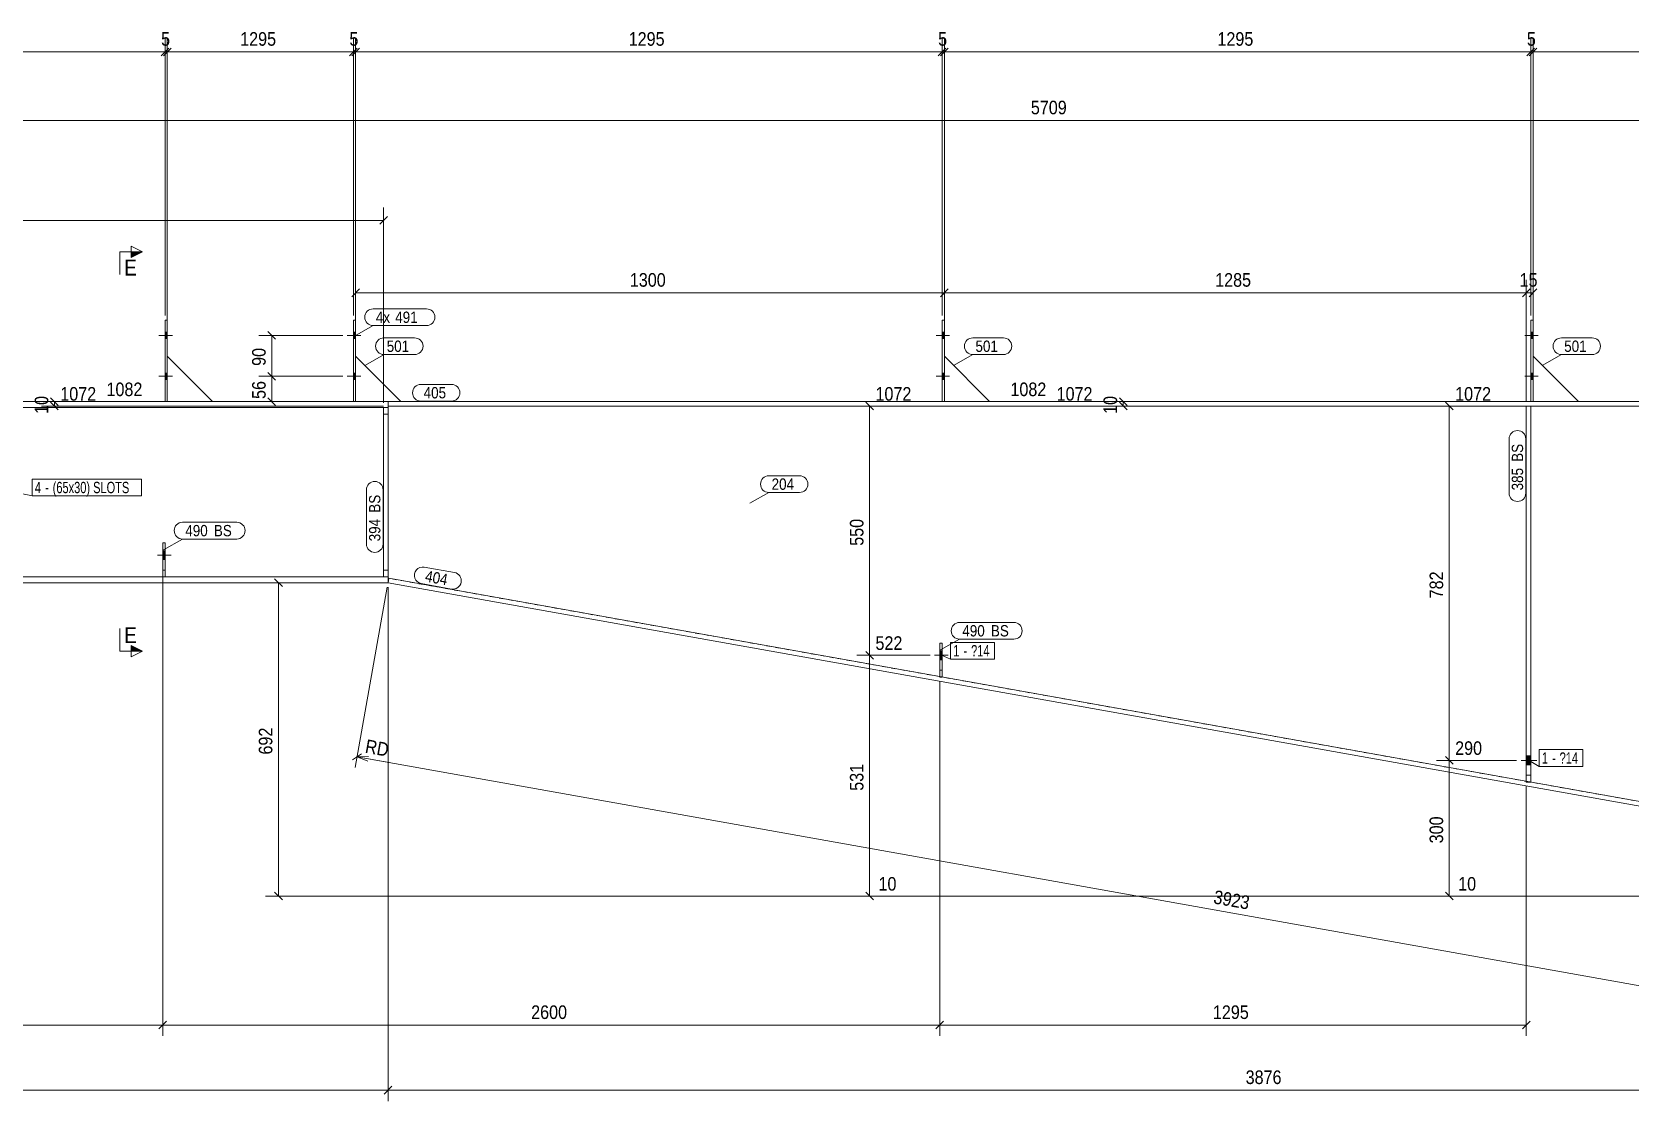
# Model space of a CAD drawing. Header units: millimetres. Extents: x 2 to 1174, y 1 to 825.
# Drawn here: x 521.1 to 874, y 250.9 to 486.9 of the extents above; entities that cross this region are included whole.
import ezdxf

# ---------------------------------------------------------------- set-up
doc = ezdxf.new("R2010")
doc.units = ezdxf.units.MM
for name, pattern in [('XKITLINE00', [0]), ('XKITLINE01', [4, 1, -1, 1, -1]), ('XKITLINE02', [4, 2, -2])]:
    doc.linetypes.add(name, pattern=pattern)
for name, color, linetype, lineweight in [('Bolt', 3, 'Continuous', 0), ('BoltMark', 7, 'Continuous', 0), ('Dimensions', 7, 'Continuous', 0), ('Part', 2, 'Continuous', 0), ('PartMark', 7, 'Continuous', 0), ('Section', 6, 'Continuous', 0)]:
    doc.layers.add(name, color=color, linetype=linetype, lineweight=lineweight)
doc.styles.add('ARIAL', font='ARIAL.TTF')
doc.styles.add('ARIAL_NARROW', font='ARIALN.TTF')

# ---------------------------------------------------------------- blocks, each defined once
blk = doc.blocks.new('*A7')
at = {"layer": 'Part', "color": 2, "linetype": 'XKITLINE00', "lineweight": 0}
for p, q in [((722.07, 351.96), (721.57, 351.96)), ((721.57, 351.96), (721.57, 344.55)), ((722.07, 351.96), (722.07, 344.46))]:
    blk.add_line(p, q, dxfattribs=at)
at = {"layer": 'Part', "color": 7, "linetype": 'XKITLINE01', "lineweight": 0}
for p, q in [((721.57, 345.96), (722.07, 345.96)), ((721.57, 344.46), (721.57, 344.55)), ((722.07, 344.46), (721.57, 344.46))]:
    blk.add_line(p, q, dxfattribs=at)
blk = doc.blocks.new('*A8')
at = {"layer": 'Part', "color": 2, "linetype": 'XKITLINE00', "lineweight": 0}
for p, q in [((549.99, 366.57), (549.99, 374.07)), ((549.99, 374.07), (550.49, 374.07)), ((550.49, 374.07), (550.49, 366.57))]:
    blk.add_line(p, q, dxfattribs=at)
at = {"layer": 'Part', "color": 7, "linetype": 'XKITLINE01', "lineweight": 0}
for p, q in [((549.99, 368.07), (550.49, 368.07)), ((550.49, 366.57), (549.99, 366.57))]:
    blk.add_line(p, q, dxfattribs=at)
blk = doc.blocks.new('*A9')
at = {"layer": 'Part', "color": 2, "linetype": 'XKITLINE00', "lineweight": 0}
for p, q in [((550.99, 423.27), (550.49, 423.27)), ((550.49, 423.27), (550.49, 405.27)), ((550.99, 405.27), (550.99, 423.27))]:
    blk.add_line(p, q, dxfattribs=at)
at = {"layer": 'Part', "color": 7, "linetype": 'XKITLINE01', "lineweight": 0}
blk.add_line((550.49, 405.27), (550.99, 405.27), dxfattribs=at)
blk = doc.blocks.new('*A10')
at = {"layer": 'Part', "color": 7, "linetype": 'XKITLINE01', "lineweight": 0}
for p, q in [((549.99, 374.07), (549.99, 366.57)), ((550.49, 374.07), (549.99, 374.07)), ((550.49, 366.57), (550.49, 374.07)), ((549.99, 368.07), (550.49, 368.07)), ((549.99, 366.57), (550.49, 366.57))]:
    blk.add_line(p, q, dxfattribs=at)
blk = doc.blocks.new('*A11')
at = {"layer": 'Part', "color": 2, "linetype": 'XKITLINE00', "lineweight": 0}
blk.add_line((560.99, 405.27), (550.99, 415.27), dxfattribs=at)
at = {"layer": 'Part', "color": 7, "linetype": 'XKITLINE01', "lineweight": 0}
for p, q in [((550.99, 415.27), (550.99, 405.27)), ((550.99, 405.27), (560.99, 405.27))]:
    blk.add_line(p, q, dxfattribs=at)
blk = doc.blocks.new('*A28')
at = {"layer": 'Part', "color": 2, "linetype": 'XKITLINE00', "lineweight": 0}
for p, q in [((852.57, 423.27), (852.07, 423.27)), ((852.07, 423.27), (852.07, 405.27)), ((852.57, 405.27), (852.57, 423.27))]:
    blk.add_line(p, q, dxfattribs=at)
at = {"layer": 'Part', "color": 7, "linetype": 'XKITLINE01', "lineweight": 0}
blk.add_line((852.07, 405.27), (852.57, 405.27), dxfattribs=at)
blk = doc.blocks.new('*A29')
at = {"layer": 'Part', "color": 7, "linetype": 'XKITLINE01', "lineweight": 0}
for p, q in [((851.07, 404.27), (851.07, 321.27)), ((852.07, 404.27), (851.07, 404.27)), ((852.07, 321.27), (852.07, 404.27)), ((851.07, 322.77), (852.07, 322.77)), ((851.07, 321.27), (852.07, 321.27))]:
    blk.add_line(p, q, dxfattribs=at)
blk = doc.blocks.new('*A30')
at = {"layer": 'Part', "color": 2, "linetype": 'XKITLINE00', "lineweight": 0}
blk.add_line((862.57, 405.27), (852.57, 415.27), dxfattribs=at)
at = {"layer": 'Part', "color": 7, "linetype": 'XKITLINE01', "lineweight": 0}
for p, q in [((852.57, 415.27), (852.57, 405.27)), ((852.57, 405.27), (862.57, 405.27))]:
    blk.add_line(p, q, dxfattribs=at)
blk = doc.blocks.new('*A31')
at = {"layer": 'Part', "color": 2, "linetype": 'XKITLINE00', "lineweight": 0}
for p, q in [((722.57, 423.27), (722.07, 423.27)), ((722.07, 423.27), (722.07, 405.27)), ((722.57, 405.27), (722.57, 423.27))]:
    blk.add_line(p, q, dxfattribs=at)
at = {"layer": 'Part', "color": 7, "linetype": 'XKITLINE01', "lineweight": 0}
blk.add_line((722.07, 405.27), (722.57, 405.27), dxfattribs=at)
blk = doc.blocks.new('*A32')
at = {"layer": 'Part', "color": 7, "linetype": 'XKITLINE01', "lineweight": 0}
for p, q in [((721.57, 351.96), (721.57, 344.46)), ((722.07, 351.96), (721.57, 351.96)), ((722.07, 344.46), (722.07, 351.96)), ((721.57, 345.96), (722.07, 345.96)), ((721.57, 344.46), (722.07, 344.46))]:
    blk.add_line(p, q, dxfattribs=at)
blk = doc.blocks.new('*A33')
at = {"layer": 'Part', "color": 2, "linetype": 'XKITLINE00', "lineweight": 0}
blk.add_line((732.57, 405.27), (722.57, 415.27), dxfattribs=at)
at = {"layer": 'Part', "color": 7, "linetype": 'XKITLINE01', "lineweight": 0}
for p, q in [((722.57, 415.27), (722.57, 405.27)), ((722.57, 405.27), (732.57, 405.27))]:
    blk.add_line(p, q, dxfattribs=at)
blk = doc.blocks.new('*A34')
at = {"layer": 'Part', "color": 2, "linetype": 'XKITLINE00', "lineweight": 0}
for p, q in [((592.57, 423.27), (592.07, 423.27)), ((592.07, 423.27), (592.07, 405.27)), ((592.57, 405.27), (592.57, 423.27))]:
    blk.add_line(p, q, dxfattribs=at)
at = {"layer": 'Part', "color": 7, "linetype": 'XKITLINE01', "lineweight": 0}
blk.add_line((592.07, 405.27), (592.57, 405.27), dxfattribs=at)
blk = doc.blocks.new('*A35')
at = {"layer": 'Part', "color": 2, "linetype": 'XKITLINE00', "lineweight": 0}
blk.add_line((602.57, 405.27), (592.57, 415.27), dxfattribs=at)
at = {"layer": 'Part', "color": 7, "linetype": 'XKITLINE01', "lineweight": 0}
for p, q in [((592.57, 415.27), (592.57, 405.27)), ((592.57, 405.27), (602.57, 405.27))]:
    blk.add_line(p, q, dxfattribs=at)
blk = doc.blocks.new('*A46')
at = {"layer": 'Part', "color": 7, "linetype": 'XKITLINE01', "lineweight": 0}
for p, q in [((599.74, 366.29), (599.74, 404.27)), ((599.74, 404.27), (998.83, 404.27)), ((987.53, 297.1), (599.92, 366.25))]:
    blk.add_line(p, q, dxfattribs=at)
at = {"layer": 'Part', "color": 2, "linetype": 'XKITLINE00', "lineweight": 0}
blk.add_line((599.92, 366.25), (599.74, 366.29), dxfattribs=at)
blk = doc.blocks.new('*A47')
at = {"layer": 'Part', "color": 2, "linetype": 'XKITLINE00', "lineweight": 0}
for p, q in [((598.74, 366.57), (598.74, 403.97)), ((599.74, 403.97), (599.74, 366.57))]:
    blk.add_line(p, q, dxfattribs=at)
at = {"layer": 'Part', "color": 7, "linetype": 'XKITLINE01', "lineweight": 0}
for p, q in [((598.74, 403.97), (599.74, 403.97)), ((598.74, 402.47), (599.74, 402.47)), ((598.74, 368.07), (599.74, 368.07)), ((598.74, 366.57), (599.74, 366.57))]:
    blk.add_line(p, q, dxfattribs=at)
blk = doc.blocks.new('*A48')
at = {"layer": 'Part', "color": 7, "linetype": 'XKITLINE01', "lineweight": 0}
for p, q in [((598.74, 403.97), (598.74, 366.57)), ((598.74, 403.97), (599.74, 403.97)), ((598.74, 402.47), (599.74, 402.47)), ((599.74, 403.97), (599.74, 366.57)), ((599.74, 368.07), (598.74, 368.07)), ((599.74, 366.57), (598.74, 366.57))]:
    blk.add_line(p, q, dxfattribs=at)
blk = doc.blocks.new('*A51')
at = {"layer": 'Part', "color": 2, "linetype": 'XKITLINE00', "lineweight": 0}
for p, q in [((599.74, 365.27), (599.92, 366.25)), ((987.35, 296.11), (599.74, 365.27)), ((599.92, 366.25), (987.53, 297.1))]:
    blk.add_line(p, q, dxfattribs=at)
blk = doc.blocks.new('*A53')
at = {"layer": 'Part', "color": 2, "linetype": 'XKITLINE00', "lineweight": 0}
for p, q in [((599.74, 405.27), (998.83, 405.27)), ((599.74, 404.27), (599.74, 405.27)), ((998.83, 404.27), (599.74, 404.27))]:
    blk.add_line(p, q, dxfattribs=at)
blk = doc.blocks.new('*A56')
at = {"layer": 'Bolt'}
blk.add_hatch(color=3, dxfattribs=at).paths.add_polyline_path([(852.07, 325.08), (851.07, 325.08), (851.07, 327.05), (852.07, 327.05)], flags=17)
at = {"layer": 'Bolt', "color": 3, "linetype": 'XKITLINE00', "lineweight": 0}
for p, q in [((853.42, 326.07), (849.92, 326.07)), ((852.07, 327.05), (851.07, 327.05)), ((852.07, 325.08), (851.07, 325.08))]:
    blk.add_line(p, q, dxfattribs=at)
blk = doc.blocks.new('*A57')
at = {"layer": 'Bolt'}
blk.add_hatch(color=3, dxfattribs=at).paths.add_polyline_path([(722.07, 348.28), (721.57, 348.28), (721.57, 350.24), (722.07, 350.24)], flags=17)
at = {"layer": 'Bolt', "color": 3, "linetype": 'XKITLINE00', "lineweight": 0}
for p, q in [((722.07, 350.24), (721.57, 350.24)), ((723.42, 349.26), (720.42, 349.26)), ((722.07, 348.28), (721.57, 348.28))]:
    blk.add_line(p, q, dxfattribs=at)
blk = doc.blocks.new('*A58')
at = {"layer": 'Bolt'}
blk.add_hatch(color=3, dxfattribs=at).paths.add_polyline_path([(550.49, 370.39), (549.99, 370.39), (549.99, 372.35), (550.49, 372.35)], flags=17)
at = {"layer": 'Bolt', "color": 3, "linetype": 'XKITLINE00', "lineweight": 0}
for p, q in [((551.84, 371.37), (548.84, 371.37)), ((550.49, 372.35), (549.99, 372.35)), ((550.49, 370.39), (549.99, 370.39))]:
    blk.add_line(p, q, dxfattribs=at)
blk = doc.blocks.new('*A59')
at = {"layer": 'Bolt'}
for points in [[(550.49, 420.57), (550.99, 420.57), (550.99, 419.17), (550.49, 419.17)], [(550.49, 420.57), (550.99, 420.57), (550.99, 419.17), (550.49, 419.17)], [(550.49, 411.57), (550.99, 411.57), (550.99, 410.17), (550.49, 410.17)], [(550.49, 411.57), (550.99, 411.57), (550.99, 410.17), (550.49, 410.17)]]:
    blk.add_hatch(color=3, dxfattribs=at).paths.add_polyline_path(points, flags=17)
at = {"layer": 'Bolt', "color": 3, "linetype": 'XKITLINE00', "lineweight": 0}
for p, q in [((550.99, 420.57), (550.49, 420.57)), ((550.99, 420.57), (550.49, 420.57)), ((552.15, 419.87), (549.15, 419.87)), ((552.15, 419.87), (549.15, 419.87)), ((550.99, 419.17), (550.49, 419.17)), ((550.99, 419.17), (550.49, 419.17)), ((552.15, 410.87), (549.15, 410.87)), ((552.15, 410.87), (549.15, 410.87)), ((550.99, 411.57), (550.49, 411.57)), ((550.99, 411.57), (550.49, 411.57)), ((550.99, 410.17), (550.49, 410.17)), ((550.99, 410.17), (550.49, 410.17))]:
    blk.add_line(p, q, dxfattribs=at)
blk = doc.blocks.new('*A60')
at = {"layer": 'Bolt', "color": 3, "linetype": 'XKITLINE02', "lineweight": 0}
for p, q in [((551.84, 371.37), (548.84, 371.37)), ((550.49, 372.35), (549.99, 372.35)), ((550.49, 370.39), (549.99, 370.39))]:
    blk.add_line(p, q, dxfattribs=at)
blk = doc.blocks.new('*A72')
at = {"layer": 'Bolt'}
for points in [[(852.07, 420.57), (852.57, 420.57), (852.57, 419.17), (852.07, 419.17)], [(852.07, 420.57), (852.57, 420.57), (852.57, 419.17), (852.07, 419.17)], [(852.07, 411.57), (852.57, 411.57), (852.57, 410.17), (852.07, 410.17)], [(852.07, 411.57), (852.57, 411.57), (852.57, 410.17), (852.07, 410.17)]]:
    blk.add_hatch(color=3, dxfattribs=at).paths.add_polyline_path(points, flags=17)
at = {"layer": 'Bolt', "color": 3, "linetype": 'XKITLINE00', "lineweight": 0}
for p, q in [((852.57, 420.57), (852.07, 420.57)), ((852.57, 420.57), (852.07, 420.57)), ((853.73, 419.87), (850.73, 419.87)), ((853.73, 419.87), (850.73, 419.87)), ((852.57, 419.17), (852.07, 419.17)), ((852.57, 419.17), (852.07, 419.17)), ((853.73, 410.87), (850.73, 410.87)), ((853.73, 410.87), (850.73, 410.87)), ((852.57, 411.57), (852.07, 411.57)), ((852.57, 411.57), (852.07, 411.57)), ((852.57, 410.17), (852.07, 410.17)), ((852.57, 410.17), (852.07, 410.17))]:
    blk.add_line(p, q, dxfattribs=at)
blk = doc.blocks.new('*A73')
at = {"layer": 'Bolt', "color": 3, "linetype": 'XKITLINE02', "lineweight": 0}
for p, q in [((853.42, 326.07), (849.92, 326.07)), ((852.07, 327.05), (851.07, 327.05)), ((852.07, 325.08), (851.07, 325.08))]:
    blk.add_line(p, q, dxfattribs=at)
blk = doc.blocks.new('*A74')
at = {"layer": 'Bolt'}
for points in [[(722.07, 420.57), (722.57, 420.57), (722.57, 419.17), (722.07, 419.17)], [(722.07, 420.57), (722.57, 420.57), (722.57, 419.17), (722.07, 419.17)], [(722.07, 411.57), (722.57, 411.57), (722.57, 410.17), (722.07, 410.17)], [(722.07, 411.57), (722.57, 411.57), (722.57, 410.17), (722.07, 410.17)]]:
    blk.add_hatch(color=3, dxfattribs=at).paths.add_polyline_path(points, flags=17)
at = {"layer": 'Bolt', "color": 3, "linetype": 'XKITLINE00', "lineweight": 0}
for p, q in [((722.57, 420.57), (722.07, 420.57)), ((722.57, 420.57), (722.07, 420.57)), ((723.73, 419.87), (720.73, 419.87)), ((723.73, 419.87), (720.73, 419.87)), ((722.57, 419.17), (722.07, 419.17)), ((722.57, 419.17), (722.07, 419.17)), ((723.73, 410.87), (720.73, 410.87)), ((723.73, 410.87), (720.73, 410.87)), ((722.57, 411.57), (722.07, 411.57)), ((722.57, 411.57), (722.07, 411.57)), ((722.57, 410.17), (722.07, 410.17)), ((722.57, 410.17), (722.07, 410.17))]:
    blk.add_line(p, q, dxfattribs=at)
blk = doc.blocks.new('*A75')
at = {"layer": 'Bolt', "color": 3, "linetype": 'XKITLINE02', "lineweight": 0}
for p, q in [((722.07, 350.24), (721.57, 350.24)), ((723.42, 349.26), (720.42, 349.26)), ((722.07, 348.28), (721.57, 348.28))]:
    blk.add_line(p, q, dxfattribs=at)
blk = doc.blocks.new('*A76')
at = {"layer": 'Bolt'}
for points in [[(592.07, 420.57), (592.57, 420.57), (592.57, 419.17), (592.07, 419.17)], [(592.07, 420.57), (592.57, 420.57), (592.57, 419.17), (592.07, 419.17)], [(592.07, 411.57), (592.57, 411.57), (592.57, 410.17), (592.07, 410.17)], [(592.07, 411.57), (592.57, 411.57), (592.57, 410.17), (592.07, 410.17)]]:
    blk.add_hatch(color=3, dxfattribs=at).paths.add_polyline_path(points, flags=17)
at = {"layer": 'Bolt', "color": 3, "linetype": 'XKITLINE00', "lineweight": 0}
for p, q in [((592.57, 420.57), (592.07, 420.57)), ((592.57, 420.57), (592.07, 420.57)), ((593.73, 419.87), (590.73, 419.87)), ((593.73, 419.87), (590.73, 419.87)), ((592.57, 419.17), (592.07, 419.17)), ((592.57, 419.17), (592.07, 419.17)), ((593.73, 410.87), (590.73, 410.87)), ((593.73, 410.87), (590.73, 410.87)), ((592.57, 411.57), (592.07, 411.57)), ((592.57, 411.57), (592.07, 411.57)), ((592.57, 410.17), (592.07, 410.17)), ((592.57, 410.17), (592.07, 410.17))]:
    blk.add_line(p, q, dxfattribs=at)
blk = doc.blocks.new('*A80')
at = {"layer": 'Part', "color": 2, "linetype": 'XKITLINE00', "lineweight": 0}
for p, q in [((534.09, 405.27), (475.49, 405.27)), ((534.09, 403.97), (475.49, 403.97)), ((575.99, 405.27), (534.19, 405.27)), ((575.99, 403.97), (534.19, 403.97)), ((599.74, 405.27), (576.09, 405.27)), ((599.74, 403.97), (576.09, 403.97)), ((599.74, 404.27), (599.74, 403.97)), ((534.09, 366.57), (475.49, 366.57)), ((475.49, 365.27), (534.09, 365.27)), ((575.99, 366.57), (534.19, 366.57)), ((534.19, 365.27), (575.99, 365.27)), ((599.74, 366.57), (576.09, 366.57)), ((576.09, 365.27), (599.74, 365.27)), ((599.74, 365.27), (599.74, 366.57))]:
    blk.add_line(p, q, dxfattribs=at)
at = {"layer": 'Part', "color": 7, "linetype": 'XKITLINE01', "lineweight": 0}
for p, q in [((599.74, 405.27), (599.74, 404.27)), ((599.74, 403.97), (599.74, 366.57))]:
    blk.add_line(p, q, dxfattribs=at)
blk = doc.blocks.new('*A81')
at = {"layer": 'Part', "color": 2, "linetype": 'XKITLINE00', "lineweight": 0}
for p, q in [((851.07, 404.27), (851.07, 321.44)), ((852.07, 404.27), (852.07, 321.27))]:
    blk.add_line(p, q, dxfattribs=at)
at = {"layer": 'Part', "color": 7, "linetype": 'XKITLINE01', "lineweight": 0}
for p, q in [((852.07, 404.27), (851.07, 404.27)), ((851.07, 322.77), (852.07, 322.77)), ((851.07, 321.27), (851.07, 321.44)), ((852.07, 321.27), (851.07, 321.27))]:
    blk.add_line(p, q, dxfattribs=at)
blk = doc.blocks.new('*A205')
at = {"layer": 'Dimensions', "color": 7, "linetype": 'XKITLINE00', "lineweight": 0}
for p, q in [((705.22, 350.11), (706.91, 348.41)), ((719.42, 349.26), (703.21, 349.26)), ((706.06, 296.11), (706.06, 349.26)), ((705.22, 296.96), (706.91, 295.26)), ((986.35, 296.11), (703.21, 296.11))]:
    blk.add_line(p, q, dxfattribs=at)
at = {"layer": 'Dimensions', "color": 3}
for p in [(706.06, 349.26), (706.06, 296.11)]:
    blk.add_point(p, dxfattribs=at)
at = {"layer": 'Dimensions', "color": 3, "style": 'ARIAL', "width": 0.85}
for s, p in [('522', (707.36, 350.46)), ('10', (708.03, 297.31))]:
    blk.add_text(s, height=3, dxfattribs=at).set_placement(p)
blk.add_text('531', height=3, rotation=90.0002, dxfattribs=at).set_placement((704.71, 319.35))
blk = doc.blocks.new('*A206')
at = {"layer": 'Dimensions', "color": 7, "linetype": 'XKITLINE00', "lineweight": 0}
for p, q in [((722.57, 424.27), (722.57, 485.31)), ((852.07, 424.27), (852.07, 485.31)), ((723.42, 483.31), (721.72, 481.61)), ((722.57, 482.46), (852.07, 482.46)), ((852.92, 483.31), (851.22, 481.61))]:
    blk.add_line(p, q, dxfattribs=at)
at = {"layer": 'Dimensions', "color": 3}
for p in [(722.57, 482.46), (852.07, 482.46)]:
    blk.add_point(p, dxfattribs=at)
at = {"layer": 'Dimensions', "color": 3, "style": 'ARIAL', "width": 0.85}
blk.add_text('1295', height=3, dxfattribs=at).set_placement((782.87, 483.81))
blk = doc.blocks.new('*A207')
at = {"layer": 'Dimensions', "color": 7, "linetype": 'XKITLINE00', "lineweight": 0}
blk.add_line((517.29, 467.33), (974.96, 467.33), dxfattribs=at)
at = {"layer": 'Dimensions', "color": 3, "style": 'ARIAL', "width": 0.85}
blk.add_text('5709', height=3, dxfattribs=at).set_placement((741.67, 468.68))
blk = doc.blocks.new('*A208')
at = {"layer": 'Dimensions', "color": 7, "linetype": 'XKITLINE00', "lineweight": 0}
for p, q in [((599.74, 364.27), (599.74, 250.87)), ((600.59, 254.12), (598.9, 252.42)), ((599.74, 253.27), (987.35, 253.27))]:
    blk.add_line(p, q, dxfattribs=at)
at = {"layer": 'Dimensions', "color": 3}
blk.add_point((599.74, 253.27), dxfattribs=at)
at = {"layer": 'Dimensions', "color": 3, "style": 'ARIAL', "width": 0.85}
blk.add_text('3876', height=3, dxfattribs=at).set_placement((789.1, 254.62))
blk = doc.blocks.new('*A209')
at = {"layer": 'Dimensions', "color": 7, "linetype": 'XKITLINE00', "lineweight": 0}
for p, q in [((721.57, 343.46), (721.57, 265.23)), ((851.07, 320.27), (851.07, 265.23)), ((722.42, 268.48), (720.72, 266.78)), ((851.92, 268.48), (850.22, 266.78)), ((721.57, 267.63), (851.07, 267.63))]:
    blk.add_line(p, q, dxfattribs=at)
at = {"layer": 'Dimensions', "color": 3}
for p in [(721.57, 267.63), (851.07, 267.63)]:
    blk.add_point(p, dxfattribs=at)
at = {"layer": 'Dimensions', "color": 3, "style": 'ARIAL', "width": 0.85}
blk.add_text('1295', height=3, dxfattribs=at).set_placement((781.87, 268.98))
blk = doc.blocks.new('*A210')
at = {"layer": 'Dimensions', "color": 7, "linetype": 'XKITLINE00', "lineweight": 0}
for p, q in [((722.57, 416.27), (722.57, 432.12)), ((851.07, 405.27), (851.07, 432.12)), ((723.42, 430.12), (721.72, 428.42)), ((722.57, 429.27), (851.07, 429.27)), ((851.92, 430.12), (850.22, 428.42))]:
    blk.add_line(p, q, dxfattribs=at)
at = {"layer": 'Dimensions', "color": 3}
for p in [(722.57, 429.27), (851.07, 429.27)]:
    blk.add_point(p, dxfattribs=at)
at = {"layer": 'Dimensions', "color": 3, "style": 'ARIAL', "width": 0.85}
blk.add_text('1285', height=3, dxfattribs=at).set_placement((782.37, 430.62))
blk = doc.blocks.new('*A211')
at = {"layer": 'Dimensions', "color": 7, "linetype": 'XKITLINE00', "lineweight": 0}
for p, q in [((599.57, 364.29), (592.47, 324.49)), ((599.57, 364.29), (592.47, 324.49)), ((593.87, 327.54), (591.9, 326.17)), ((595.44, 326.91), (592.89, 326.85)), ((592.89, 326.85), (979.09, 257.95)), ((595.26, 325.92), (592.89, 326.85)), ((600, 325.58), (592.89, 326.85))]:
    blk.add_line(p, q, dxfattribs=at)
at = {"layer": 'Dimensions', "color": 3}
blk.add_point((592.89, 326.85), dxfattribs=at)
at = {"layer": 'Dimensions', "color": 7}
blk.add_point((592.89, 326.85), dxfattribs=at)
at = {"layer": 'Dimensions', "color": 3, "style": 'ARIAL', "width": 0.85}
for s, p in [('RD', (594.52, 327.78)), ('3923', (781.85, 294.51))]:
    blk.add_text(s, height=3, rotation=-10.1184, dxfattribs=at).set_placement(p)
blk = doc.blocks.new('*A212')
at = {"layer": 'Dimensions', "color": 7, "linetype": 'XKITLINE00', "lineweight": 0}
for p, q in [((761.22, 406.12), (762.91, 404.42)), ((733.57, 405.27), (764.46, 405.27)), ((733.57, 404.27), (764.46, 404.27)), ((761.22, 405.12), (762.91, 403.42)), ((762.06, 404.27), (762.06, 405.27))]:
    blk.add_line(p, q, dxfattribs=at)
at = {"layer": 'Dimensions', "color": 3}
for p in [(762.06, 405.27), (762.06, 404.27)]:
    blk.add_point(p, dxfattribs=at)
at = {"layer": 'Dimensions', "color": 3, "style": 'ARIAL', "width": 0.85}
for s, p in [('1082', (737.16, 406.47)), ('1072', (747.36, 405.47))]:
    blk.add_text(s, height=3, dxfattribs=at).set_placement(p)
blk.add_text('10', height=3, rotation=90.0002, dxfattribs=at).set_placement((760.71, 402.54))
blk = doc.blocks.new('*A213')
at = {"layer": 'Dimensions', "color": 7, "linetype": 'XKITLINE00', "lineweight": 0}
for p, q in [((598.74, 365.27), (572.69, 365.27)), ((574.69, 366.12), (576.39, 364.42)), ((575.54, 296.11), (575.54, 365.27)), ((574.69, 296.96), (576.39, 295.26)), ((986.35, 296.11), (572.69, 296.11))]:
    blk.add_line(p, q, dxfattribs=at)
at = {"layer": 'Dimensions', "color": 3}
for p in [(575.54, 365.27), (575.54, 296.11)]:
    blk.add_point(p, dxfattribs=at)
at = {"layer": 'Dimensions', "color": 3, "style": 'ARIAL', "width": 0.85}
blk.add_text('692', height=3, rotation=90.0002, dxfattribs=at).set_placement((574.19, 327.35))
blk = doc.blocks.new('*A215')
at = {"layer": 'PartMark', "color": 7, "linetype": 'XKITLINE00', "lineweight": 0}
for p, q in [((858.84, 419.33), (865.6, 419.33)), ((854.6, 413.24), (858.84, 415.63)), ((858.84, 415.63), (865.6, 415.63))]:
    blk.add_line(p, q, dxfattribs=at)
for centre, start, end in [((858.84, 417.48), 90, 270), ((865.6, 417.48), 270, 90)]:
    blk.add_arc(centre, 1.85, start, end, dxfattribs=at)
at = {"layer": 'PartMark', "color": 3, "style": 'ARIAL', "width": 0.85}
blk.add_text('501', height=2.5, dxfattribs=at).set_placement((859.44, 416.23))
blk = doc.blocks.new('*A216')
at = {"layer": 'PartMark', "color": 7, "linetype": 'XKITLINE00', "lineweight": 0}
for p, q in [((728.84, 419.33), (735.6, 419.33)), ((724.6, 413.24), (728.84, 415.63)), ((728.84, 415.63), (735.6, 415.63))]:
    blk.add_line(p, q, dxfattribs=at)
for centre, start, end in [((728.84, 417.48), 90, 270), ((735.6, 417.48), 270, 90)]:
    blk.add_arc(centre, 1.85, start, end, dxfattribs=at)
at = {"layer": 'PartMark', "color": 3, "style": 'ARIAL', "width": 0.85}
blk.add_text('501', height=2.5, dxfattribs=at).set_placement((729.44, 416.23))
blk = doc.blocks.new('*A218')
at = {"layer": 'PartMark', "color": 7, "linetype": 'XKITLINE00', "lineweight": 0}
for p, q in [((596.44, 425.73), (608.22, 425.73)), ((592.2, 419.64), (596.44, 422.03)), ((596.44, 422.03), (608.22, 422.03))]:
    blk.add_line(p, q, dxfattribs=at)
for centre, start, end in [((596.44, 423.88), 90, 270), ((608.22, 423.88), 270, 90)]:
    blk.add_arc(centre, 1.85, start, end, dxfattribs=at)
at = {"layer": 'PartMark', "color": 3, "style": 'ARIAL', "width": 0.85}
for s, p in [('4x', (597.04, 422.63)), ('491', (601.31, 422.63))]:
    blk.add_text(s, height=2.5, dxfattribs=at).set_placement(p)
blk = doc.blocks.new('*A220')
at = {"layer": 'PartMark', "color": 7, "linetype": 'XKITLINE00', "lineweight": 0}
for p, q in [((847.27, 385.06), (847.27, 397.02)), ((850.97, 385.06), (850.97, 397.02))]:
    blk.add_line(p, q, dxfattribs=at)
for centre, start, end in [((849.12, 397.02), 360, 180), ((849.12, 385.06), 180, 360)]:
    blk.add_arc(centre, 1.85, start, end, dxfattribs=at)
at = {"layer": 'PartMark', "color": 3, "style": 'ARIAL', "width": 0.85}
for s, p in [('BS', (850.37, 391.97)), ('385', (850.37, 385.66))]:
    blk.add_text(s, height=2.5, rotation=90.0002, dxfattribs=at).set_placement(p)
blk = doc.blocks.new('*A222')
at = {"layer": 'PartMark', "color": 7, "linetype": 'XKITLINE00', "lineweight": 0}
for p, q in [((725.94, 356.52), (737.9, 356.52)), ((721.7, 350.43), (725.94, 352.82)), ((725.94, 352.82), (737.9, 352.82))]:
    blk.add_line(p, q, dxfattribs=at)
for centre, start, end in [((725.94, 354.67), 90, 270), ((737.9, 354.67), 270, 90)]:
    blk.add_arc(centre, 1.85, start, end, dxfattribs=at)
at = {"layer": 'PartMark', "color": 3, "style": 'ARIAL', "width": 0.85}
for s, p in [('490', (726.54, 353.42)), ('BS', (732.85, 353.42))]:
    blk.add_text(s, height=2.5, dxfattribs=at).set_placement(p)
blk = doc.blocks.new('*A225')
at = {"layer": 'PartMark', "color": 7, "linetype": 'XKITLINE00', "lineweight": 0}
for p, q in [((594.94, 373.82), (594.94, 385.78)), ((598.64, 373.82), (598.64, 385.78))]:
    blk.add_line(p, q, dxfattribs=at)
for centre, start, end in [((596.79, 385.78), 360, 180), ((596.79, 373.82), 180, 360)]:
    blk.add_arc(centre, 1.85, start, end, dxfattribs=at)
at = {"layer": 'PartMark', "color": 3, "style": 'ARIAL', "width": 0.85}
for s, p in [('BS', (598.04, 380.73)), ('394', (598.04, 374.42))]:
    blk.add_text(s, height=2.5, rotation=90.0002, dxfattribs=at).set_placement(p)
blk = doc.blocks.new('*A226')
at = {"layer": 'PartMark', "color": 7, "linetype": 'XKITLINE00', "lineweight": 0}
for p, q in [((554.36, 378.63), (566.32, 378.63)), ((550.12, 372.54), (554.36, 374.93)), ((554.36, 374.93), (566.32, 374.93))]:
    blk.add_line(p, q, dxfattribs=at)
for centre, start, end in [((554.36, 376.78), 90, 270), ((566.32, 376.78), 270, 90)]:
    blk.add_arc(centre, 1.85, start, end, dxfattribs=at)
at = {"layer": 'PartMark', "color": 3, "style": 'ARIAL', "width": 0.85}
for s, p in [('490', (554.96, 375.53)), ('BS', (561.27, 375.53))]:
    blk.add_text(s, height=2.5, dxfattribs=at).set_placement(p)
blk = doc.blocks.new('*A231')
at = {"layer": 'Section'}
for points in [[(542.99, 438.34), (545.49, 438.34), (542.99, 437.09)], [(542.99, 351.45), (545.49, 350.2), (542.99, 350.2)]]:
    blk.add_hatch(color=3, dxfattribs=at).paths.add_polyline_path(points, flags=17)
at = {"layer": 'Section', "color": 1, "linetype": 'XKITLINE00', "lineweight": 0}
for p, q in [((540.49, 438.34), (540.49, 433.34)), ((540.49, 438.34), (545.49, 438.34)), ((540.49, 350.2), (540.49, 355.2)), ((540.49, 350.2), (545.49, 350.2))]:
    blk.add_line(p, q, dxfattribs=at)
at = {"layer": 'Section', "color": 3, "linetype": 'XKITLINE00', "lineweight": 0}
for p, q in [((542.99, 437.09), (542.99, 439.59)), ((542.99, 439.59), (545.49, 438.34)), ((545.49, 438.34), (542.99, 437.09)), ((545.49, 350.2), (542.99, 351.45)), ((542.99, 351.45), (542.99, 348.95)), ((545.49, 350.2), (542.99, 348.95))]:
    blk.add_line(p, q, dxfattribs=at)
at = {"layer": 'Section', "color": 7, "style": 'ARIAL', "width": 0.85}
for p in [(541.49, 433.09), (541.49, 351.95)]:
    blk.add_text('E', height=3.5, dxfattribs=at).set_placement(p)
blk = doc.blocks.new('*A237')
at = {"layer": 'Dimensions', "color": 7, "linetype": 'XKITLINE00', "lineweight": 0}
for p, q in [((719.42, 404.27), (703.21, 404.27)), ((705.22, 405.12), (706.91, 403.42)), ((706.06, 349.26), (706.06, 404.27)), ((705.22, 350.11), (706.91, 348.41)), ((719.42, 349.26), (703.21, 349.26))]:
    blk.add_line(p, q, dxfattribs=at)
at = {"layer": 'Dimensions', "color": 3}
for p in [(706.06, 404.27), (706.06, 349.26)]:
    blk.add_point(p, dxfattribs=at)
at = {"layer": 'Dimensions', "color": 3, "style": 'ARIAL', "width": 0.85}
blk.add_text('1072', height=3, dxfattribs=at).set_placement((707.36, 405.47))
blk.add_text('550', height=3, rotation=90.0002, dxfattribs=at).set_placement((704.71, 373.43))
blk = doc.blocks.new('*A248')
at = {"layer": 'Dimensions', "color": 7, "linetype": 'XKITLINE00', "lineweight": 0}
for p, q in [((450.39, 416.27), (450.39, 485.31)), ((550.49, 424.27), (550.49, 485.31)), ((451.24, 483.31), (449.54, 481.61)), ((450.39, 482.46), (550.49, 482.46)), ((551.34, 483.31), (549.64, 481.61))]:
    blk.add_line(p, q, dxfattribs=at)
at = {"layer": 'Dimensions', "color": 3}
for p in [(450.39, 482.46), (550.49, 482.46)]:
    blk.add_point(p, dxfattribs=at)
at = {"layer": 'Dimensions', "color": 3, "style": 'ARIAL', "width": 0.85}
blk.add_text('1295', height=3, dxfattribs=at).set_placement((495.99, 483.81))
blk = doc.blocks.new('*A249')
at = {"layer": 'Dimensions', "color": 7, "linetype": 'XKITLINE00', "lineweight": 0}
for p, q in [((550.49, 424.27), (550.49, 485.31)), ((550.99, 416.27), (550.99, 485.31)), ((551.34, 483.31), (549.64, 481.61)), ((551.84, 483.31), (550.14, 481.61)), ((550.49, 482.46), (550.99, 482.46))]:
    blk.add_line(p, q, dxfattribs=at)
at = {"layer": 'Dimensions', "color": 3}
for p in [(550.49, 482.46), (550.99, 482.46)]:
    blk.add_point(p, dxfattribs=at)
at = {"layer": 'Dimensions', "color": 3, "style": 'ARIAL', "width": 0.85}
blk.add_text('5', height=3, dxfattribs=at).set_placement((549.62, 483.81))
blk = doc.blocks.new('*A250')
at = {"layer": 'Dimensions', "color": 7, "linetype": 'XKITLINE00', "lineweight": 0}
for p, q in [((550.99, 416.27), (550.99, 485.31)), ((592.07, 424.27), (592.07, 485.31)), ((551.84, 483.31), (550.14, 481.61)), ((550.99, 482.46), (592.07, 482.46)), ((592.92, 483.31), (591.22, 481.61))]:
    blk.add_line(p, q, dxfattribs=at)
at = {"layer": 'Dimensions', "color": 3}
for p in [(550.99, 482.46), (592.07, 482.46)]:
    blk.add_point(p, dxfattribs=at)
at = {"layer": 'Dimensions', "color": 3, "style": 'ARIAL', "width": 0.85}
blk.add_text('1295', height=3, dxfattribs=at).set_placement((567.08, 483.81))
blk = doc.blocks.new('*A251')
at = {"layer": 'Dimensions', "color": 7, "linetype": 'XKITLINE00', "lineweight": 0}
for p, q in [((592.07, 424.27), (592.07, 485.31)), ((592.57, 424.27), (592.57, 485.31)), ((592.92, 483.31), (591.22, 481.61)), ((593.42, 483.31), (591.72, 481.61)), ((592.07, 482.46), (592.57, 482.46))]:
    blk.add_line(p, q, dxfattribs=at)
at = {"layer": 'Dimensions', "color": 3}
for p in [(592.07, 482.46), (592.57, 482.46)]:
    blk.add_point(p, dxfattribs=at)
at = {"layer": 'Dimensions', "color": 3, "style": 'ARIAL', "width": 0.85}
blk.add_text('5', height=3, dxfattribs=at).set_placement((591.2, 483.81))
blk = doc.blocks.new('*A252')
at = {"layer": 'Dimensions', "color": 7, "linetype": 'XKITLINE00', "lineweight": 0}
for p, q in [((592.57, 424.27), (592.57, 485.31)), ((722.07, 424.27), (722.07, 485.31)), ((593.42, 483.31), (591.72, 481.61)), ((592.57, 482.46), (722.07, 482.46)), ((722.92, 483.31), (721.22, 481.61))]:
    blk.add_line(p, q, dxfattribs=at)
at = {"layer": 'Dimensions', "color": 3}
for p in [(592.57, 482.46), (722.07, 482.46)]:
    blk.add_point(p, dxfattribs=at)
at = {"layer": 'Dimensions', "color": 3, "style": 'ARIAL', "width": 0.85}
blk.add_text('1295', height=3, dxfattribs=at).set_placement((652.87, 483.81))
blk = doc.blocks.new('*A253')
at = {"layer": 'Dimensions', "color": 7, "linetype": 'XKITLINE00', "lineweight": 0}
for p, q in [((722.07, 424.27), (722.07, 485.31)), ((722.57, 424.27), (722.57, 485.31)), ((722.92, 483.31), (721.22, 481.61)), ((723.42, 483.31), (721.72, 481.61)), ((722.07, 482.46), (722.57, 482.46))]:
    blk.add_line(p, q, dxfattribs=at)
at = {"layer": 'Dimensions', "color": 3}
for p in [(722.07, 482.46), (722.57, 482.46)]:
    blk.add_point(p, dxfattribs=at)
at = {"layer": 'Dimensions', "color": 3, "style": 'ARIAL', "width": 0.85}
blk.add_text('5', height=3, dxfattribs=at).set_placement((721.2, 483.81))
blk = doc.blocks.new('*A258')
at = {"layer": 'Dimensions', "color": 7, "linetype": 'XKITLINE00', "lineweight": 0}
for p, q in [((599.74, 364.27), (599.74, 250.87)), ((600.59, 254.12), (598.9, 252.42)), ((106.06, 253.27), (599.74, 253.27))]:
    blk.add_line(p, q, dxfattribs=at)
at = {"layer": 'Dimensions', "color": 3}
blk.add_point((599.74, 253.27), dxfattribs=at)
blk = doc.blocks.new('*A262')
at = {"layer": 'Dimensions', "color": 7, "linetype": 'XKITLINE00', "lineweight": 0}
for p, q in [((407.81, 373.07), (407.81, 265.23)), ((549.99, 373.07), (549.99, 265.23)), ((408.66, 268.48), (406.96, 266.78)), ((550.84, 268.48), (549.14, 266.78)), ((407.81, 267.63), (549.99, 267.63))]:
    blk.add_line(p, q, dxfattribs=at)
at = {"layer": 'Dimensions', "color": 3}
for p in [(407.81, 267.63), (549.99, 267.63)]:
    blk.add_point(p, dxfattribs=at)
at = {"layer": 'Dimensions', "color": 3, "style": 'ARIAL', "width": 0.85}
blk.add_text('2600', height=3, dxfattribs=at).set_placement((474.45, 268.98))
blk = doc.blocks.new('*A263')
at = {"layer": 'Dimensions', "color": 7, "linetype": 'XKITLINE00', "lineweight": 0}
for p, q in [((549.99, 373.07), (549.99, 265.23)), ((721.57, 343.46), (721.57, 265.23)), ((550.84, 268.48), (549.14, 266.78)), ((722.42, 268.48), (720.72, 266.78)), ((549.99, 267.63), (721.57, 267.63))]:
    blk.add_line(p, q, dxfattribs=at)
at = {"layer": 'Dimensions', "color": 3}
for p in [(549.99, 267.63), (721.57, 267.63)]:
    blk.add_point(p, dxfattribs=at)
at = {"layer": 'Dimensions', "color": 3, "style": 'ARIAL', "width": 0.85}
blk.add_text('2600', height=3, dxfattribs=at).set_placement((631.33, 268.98))
blk = doc.blocks.new('*A264')
at = {"layer": 'Dimensions', "color": 7, "linetype": 'XKITLINE00', "lineweight": 0}
for p, q in [((302.58, 446.12), (300.88, 444.42)), ((301.73, 404.97), (301.73, 448.12)), ((301.73, 445.27), (598.74, 445.27)), ((599.59, 446.12), (597.9, 444.42)), ((598.74, 404.97), (598.74, 448.12))]:
    blk.add_line(p, q, dxfattribs=at)
at = {"layer": 'Dimensions', "color": 3}
for p in [(301.73, 445.27), (598.74, 445.27)]:
    blk.add_point(p, dxfattribs=at)
at = {"layer": 'Dimensions', "color": 3, "style": 'ARIAL', "width": 0.85}
blk.add_text('6798', height=3, dxfattribs=at).set_placement((445.79, 446.62))
blk = doc.blocks.new('*A265')
at = {"layer": 'Dimensions', "color": 7, "linetype": 'XKITLINE00', "lineweight": 0}
for p, q in [((592.57, 416.27), (592.57, 432.12)), ((722.57, 416.27), (722.57, 432.12)), ((593.42, 430.12), (591.72, 428.42)), ((592.57, 429.27), (722.57, 429.27)), ((723.42, 430.12), (721.72, 428.42))]:
    blk.add_line(p, q, dxfattribs=at)
at = {"layer": 'Dimensions', "color": 3}
for p in [(592.57, 429.27), (722.57, 429.27)]:
    blk.add_point(p, dxfattribs=at)
at = {"layer": 'Dimensions', "color": 3, "style": 'ARIAL', "width": 0.85}
blk.add_text('1300', height=3, dxfattribs=at).set_placement((653.12, 430.62))
blk = doc.blocks.new('*A266')
at = {"layer": 'Dimensions', "color": 7, "linetype": 'XKITLINE00', "lineweight": 0}
for p, q in [((525.22, 406.12), (526.91, 404.42)), ((591.57, 405.27), (523.21, 405.27)), ((598.74, 404.27), (523.21, 404.27)), ((525.22, 405.12), (526.91, 403.42)), ((526.06, 404.27), (526.06, 405.27))]:
    blk.add_line(p, q, dxfattribs=at)
at = {"layer": 'Dimensions', "color": 3}
for p in [(526.06, 405.27), (526.06, 404.27)]:
    blk.add_point(p, dxfattribs=at)
at = {"layer": 'Dimensions', "color": 3, "style": 'ARIAL', "width": 0.85}
for s, p in [('1082', (537.56, 406.47)), ('1072', (527.36, 405.47))]:
    blk.add_text(s, height=3, dxfattribs=at).set_placement(p)
blk.add_text('10', height=3, rotation=90.0002, dxfattribs=at).set_placement((524.71, 402.54))
blk = doc.blocks.new('*A268')
at = {"layer": 'Dimensions', "color": 7, "linetype": 'XKITLINE00', "lineweight": 0}
for p, q in [((589.73, 410.87), (571.21, 410.87)), ((573.22, 411.72), (574.91, 410.02)), ((574.06, 405.27), (574.06, 410.87)), ((573.22, 406.12), (574.91, 404.42)), ((598.74, 405.27), (571.21, 405.27))]:
    blk.add_line(p, q, dxfattribs=at)
at = {"layer": 'Dimensions', "color": 3}
for p in [(574.06, 410.87), (574.06, 405.27)]:
    blk.add_point(p, dxfattribs=at)
at = {"layer": 'Dimensions', "color": 3, "style": 'ARIAL', "width": 0.85}
blk.add_text('56', height=3, rotation=90.0002, dxfattribs=at).set_placement((572.71, 405.84))
blk = doc.blocks.new('*A269')
at = {"layer": 'Dimensions', "color": 7, "linetype": 'XKITLINE00', "lineweight": 0}
for p, q in [((573.22, 420.72), (574.91, 419.02)), ((589.73, 419.87), (571.21, 419.87)), ((574.06, 410.87), (574.06, 419.87)), ((589.73, 410.87), (571.21, 410.87)), ((573.22, 411.72), (574.91, 410.02))]:
    blk.add_line(p, q, dxfattribs=at)
at = {"layer": 'Dimensions', "color": 3}
for p in [(574.06, 419.87), (574.06, 410.87)]:
    blk.add_point(p, dxfattribs=at)
at = {"layer": 'Dimensions', "color": 3, "style": 'ARIAL', "width": 0.85}
blk.add_text('90', height=3, rotation=90.0002, dxfattribs=at).set_placement((572.71, 413.14))
blk = doc.blocks.new('*A270')
at = {"layer": 'BoltMark', "color": 7, "linetype": 'XKITLINE00', "lineweight": 0}
for p, q in [((517.29, 385.27), (521.15, 384.45)), ((521.15, 388.15), (545.27, 388.15)), ((521.15, 384.45), (521.15, 388.15)), ((545.27, 384.45), (545.27, 388.15)), ((521.15, 384.45), (545.27, 384.45))]:
    blk.add_line(p, q, dxfattribs=at)
at = {"layer": 'BoltMark', "color": 3, "style": 'ARIAL_NARROW', "width": 0.85}
for s, p in [('4', (521.75, 385.05)), ('-', (524.02, 385.05)), ('(65x30) SLOTS', (525.68, 385.05))]:
    blk.add_text(s, height=2.5, dxfattribs=at).set_placement(p)
blk = doc.blocks.new('*A271')
at = {"layer": 'BoltMark', "color": 7, "linetype": 'XKITLINE00', "lineweight": 0}
for p, q in [((723.95, 352.11), (733.64, 352.11)), ((723.95, 348.41), (723.95, 352.11)), ((733.64, 348.41), (733.64, 352.11)), ((721.92, 349.26), (723.95, 348.41)), ((723.95, 348.41), (733.64, 348.41))]:
    blk.add_line(p, q, dxfattribs=at)
at = {"layer": 'BoltMark', "color": 3, "style": 'ARIAL_NARROW', "width": 0.85}
for s, p in [('1', (724.55, 349.01)), ('-', (726.82, 349.01)), ('?14', (728.48, 349.01))]:
    blk.add_text(s, height=2.5, dxfattribs=at).set_placement(p)
blk = doc.blocks.new('*A272')
at = {"layer": 'PartMark', "color": 7, "linetype": 'XKITLINE00', "lineweight": 0}
for p, q in [((607.72, 368.72), (614.38, 367.53)), ((607.07, 365.08), (613.73, 363.89))]:
    blk.add_line(p, q, dxfattribs=at)
for centre, start, end in [((607.4, 366.9), 79.8838, 259.8838), ((614.06, 365.71), 259.8838, 79.8838)]:
    blk.add_arc(centre, 1.85, start, end, dxfattribs=at)
at = {"layer": 'PartMark', "color": 3, "style": 'ARIAL', "width": 0.85}
blk.add_text('404', height=2.5, rotation=-10.1184, dxfattribs=at).set_placement((607.77, 365.56))
blk = doc.blocks.new('*A274')
at = {"layer": 'PartMark', "color": 7, "linetype": 'XKITLINE00', "lineweight": 0}
for p, q in [((606.99, 409.07), (613.76, 409.07)), ((606.99, 405.37), (613.76, 405.37))]:
    blk.add_line(p, q, dxfattribs=at)
for centre, start, end in [((606.99, 407.22), 90, 270), ((613.76, 407.22), 270, 90)]:
    blk.add_arc(centre, 1.85, start, end, dxfattribs=at)
at = {"layer": 'PartMark', "color": 3, "style": 'ARIAL', "width": 0.85}
blk.add_text('405', height=2.5, dxfattribs=at).set_placement((607.59, 405.97))
blk = doc.blocks.new('*A275')
at = {"layer": 'PartMark', "color": 7, "linetype": 'XKITLINE00', "lineweight": 0}
for p, q in [((683.83, 388.9), (690.6, 388.9)), ((679.59, 382.81), (683.83, 385.2)), ((683.83, 385.2), (690.6, 385.2))]:
    blk.add_line(p, q, dxfattribs=at)
for centre, start, end in [((683.83, 387.05), 90, 270), ((690.6, 387.05), 270, 90)]:
    blk.add_arc(centre, 1.85, start, end, dxfattribs=at)
at = {"layer": 'PartMark', "color": 3, "style": 'ARIAL', "width": 0.85}
blk.add_text('204', height=2.5, dxfattribs=at).set_placement((684.43, 385.8))
blk = doc.blocks.new('*A276')
at = {"layer": 'PartMark', "color": 7, "linetype": 'XKITLINE00', "lineweight": 0}
for p, q in [((598.84, 419.33), (605.6, 419.33)), ((594.6, 413.24), (598.84, 415.63)), ((598.84, 415.63), (605.6, 415.63))]:
    blk.add_line(p, q, dxfattribs=at)
for centre, start, end in [((598.84, 417.48), 90, 270), ((605.6, 417.48), 270, 90)]:
    blk.add_arc(centre, 1.85, start, end, dxfattribs=at)
at = {"layer": 'PartMark', "color": 3, "style": 'ARIAL', "width": 0.85}
blk.add_text('501', height=2.5, dxfattribs=at).set_placement((599.44, 416.23))
blk = doc.blocks.new('*A296')
at = {"layer": 'Dimensions', "color": 7, "linetype": 'XKITLINE00', "lineweight": 0}
for p, q in [((848.92, 326.07), (831.21, 326.07)), ((833.22, 326.91), (834.91, 325.22)), ((834.06, 296.11), (834.06, 326.07)), ((833.22, 296.96), (834.91, 295.26)), ((986.35, 296.11), (831.21, 296.11))]:
    blk.add_line(p, q, dxfattribs=at)
at = {"layer": 'Dimensions', "color": 3}
for p in [(834.06, 326.07), (834.06, 296.11)]:
    blk.add_point(p, dxfattribs=at)
at = {"layer": 'Dimensions', "color": 3, "style": 'ARIAL', "width": 0.85}
for s, p in [('290', (835.36, 327.27)), ('10', (836.03, 297.31))]:
    blk.add_text(s, height=3, dxfattribs=at).set_placement(p)
blk.add_text('300', height=3, rotation=90.0002, dxfattribs=at).set_placement((832.71, 307.75))
blk = doc.blocks.new('*A297')
at = {"layer": 'Dimensions', "color": 7, "linetype": 'XKITLINE00', "lineweight": 0}
for p, q in [((848.92, 404.27), (831.21, 404.27)), ((833.22, 405.12), (834.91, 403.42)), ((834.06, 326.07), (834.06, 404.27)), ((848.92, 326.07), (831.21, 326.07)), ((833.22, 326.91), (834.91, 325.22))]:
    blk.add_line(p, q, dxfattribs=at)
at = {"layer": 'Dimensions', "color": 3}
for p in [(834.06, 404.27), (834.06, 326.07)]:
    blk.add_point(p, dxfattribs=at)
at = {"layer": 'Dimensions', "color": 3, "style": 'ARIAL', "width": 0.85}
blk.add_text('1072', height=3, dxfattribs=at).set_placement((835.36, 405.47))
blk.add_text('782', height=3, rotation=90.0002, dxfattribs=at).set_placement((832.71, 361.83))
blk = doc.blocks.new('*A298')
at = {"layer": 'Dimensions', "color": 7, "linetype": 'XKITLINE00', "lineweight": 0}
for p, q in [((852.07, 424.27), (852.07, 485.31)), ((852.57, 424.27), (852.57, 485.31)), ((852.92, 483.31), (851.22, 481.61)), ((853.42, 483.31), (851.72, 481.61)), ((852.07, 482.46), (852.57, 482.46))]:
    blk.add_line(p, q, dxfattribs=at)
at = {"layer": 'Dimensions', "color": 3}
for p in [(852.07, 482.46), (852.57, 482.46)]:
    blk.add_point(p, dxfattribs=at)
at = {"layer": 'Dimensions', "color": 3, "style": 'ARIAL', "width": 0.85}
blk.add_text('5', height=3, dxfattribs=at).set_placement((851.2, 483.81))
blk = doc.blocks.new('*A299')
at = {"layer": 'Dimensions', "color": 7, "linetype": 'XKITLINE00', "lineweight": 0}
for p, q in [((852.57, 424.27), (852.57, 485.31)), ((982.07, 424.27), (982.07, 485.31)), ((853.42, 483.31), (851.72, 481.61)), ((852.57, 482.46), (982.07, 482.46)), ((982.92, 483.31), (981.22, 481.61))]:
    blk.add_line(p, q, dxfattribs=at)
at = {"layer": 'Dimensions', "color": 3}
for p in [(852.57, 482.46), (982.07, 482.46)]:
    blk.add_point(p, dxfattribs=at)
at = {"layer": 'Dimensions', "color": 3, "style": 'ARIAL', "width": 0.85}
blk.add_text('1295', height=3, dxfattribs=at).set_placement((912.87, 483.81))
blk = doc.blocks.new('*A303')
at = {"layer": 'Dimensions', "color": 7, "linetype": 'XKITLINE00', "lineweight": 0}
for p, q in [((851.07, 405.27), (851.07, 432.12)), ((852.57, 416.27), (852.57, 432.12)), ((851.92, 430.12), (850.22, 428.42)), ((851.07, 429.27), (852.57, 429.27)), ((853.42, 430.12), (851.72, 428.42))]:
    blk.add_line(p, q, dxfattribs=at)
at = {"layer": 'Dimensions', "color": 3}
for p in [(851.07, 429.27), (852.57, 429.27)]:
    blk.add_point(p, dxfattribs=at)
at = {"layer": 'Dimensions', "color": 3, "style": 'ARIAL', "width": 0.85}
blk.add_text('15', height=3, dxfattribs=at).set_placement((849.59, 430.62))
blk = doc.blocks.new('*A306')
at = {"layer": 'BoltMark', "color": 7, "linetype": 'XKITLINE00', "lineweight": 0}
for p, q in [((853.9, 328.43), (863.59, 328.43)), ((853.9, 324.73), (853.9, 328.43)), ((863.59, 324.73), (863.59, 328.43)), ((851.67, 326.07), (853.9, 324.73)), ((853.9, 324.73), (863.59, 324.73))]:
    blk.add_line(p, q, dxfattribs=at)
at = {"layer": 'BoltMark', "color": 3, "style": 'ARIAL_NARROW', "width": 0.85}
for s, p in [('1', (854.5, 325.33)), ('-', (856.77, 325.33)), ('?14', (858.43, 325.33))]:
    blk.add_text(s, height=2.5, dxfattribs=at).set_placement(p)

msp = doc.modelspace()

# ---------------------------------------------------------------- block references
at = {"lineweight": 0}
for name in ['*A248', '*A249', '*A250', '*A251', '*A252', '*A253', '*A206', '*A298', '*A299', '*A207', '*A264', '*A231', '*A265', '*A210', '*A303', '*A218', '*A59', '*A9', '*A269', '*A76', '*A34', '*A74', '*A31', '*A72', '*A28', '*A276', '*A216', '*A215', '*A11', '*A35', '*A33', '*A30', '*A266', '*A268', '*A212', '*A274', '*A237', '*A297', '*A258', '*A47', '*A48', '*A53', '*A46', '*A29', '*A81', '*A220', '*A275', '*A270', '*A225', '*A226', '*A8', '*A10', '*A262', '*A58', '*A60', '*A263', '*A272', '*A213', '*A211', '*A208', '*A51', '*A222', '*A205', '*A57', '*A75', '*A7', '*A32', '*A271', '*A209', '*A296', '*A306', '*A56', '*A73']:
    msp.add_blockref(name, (0, 0), dxfattribs=at)
at = {"layer": 'Part', "lineweight": 0}
msp.add_blockref('*A80', (0, 0), dxfattribs=at)

doc.saveas('drawing.dxf')
